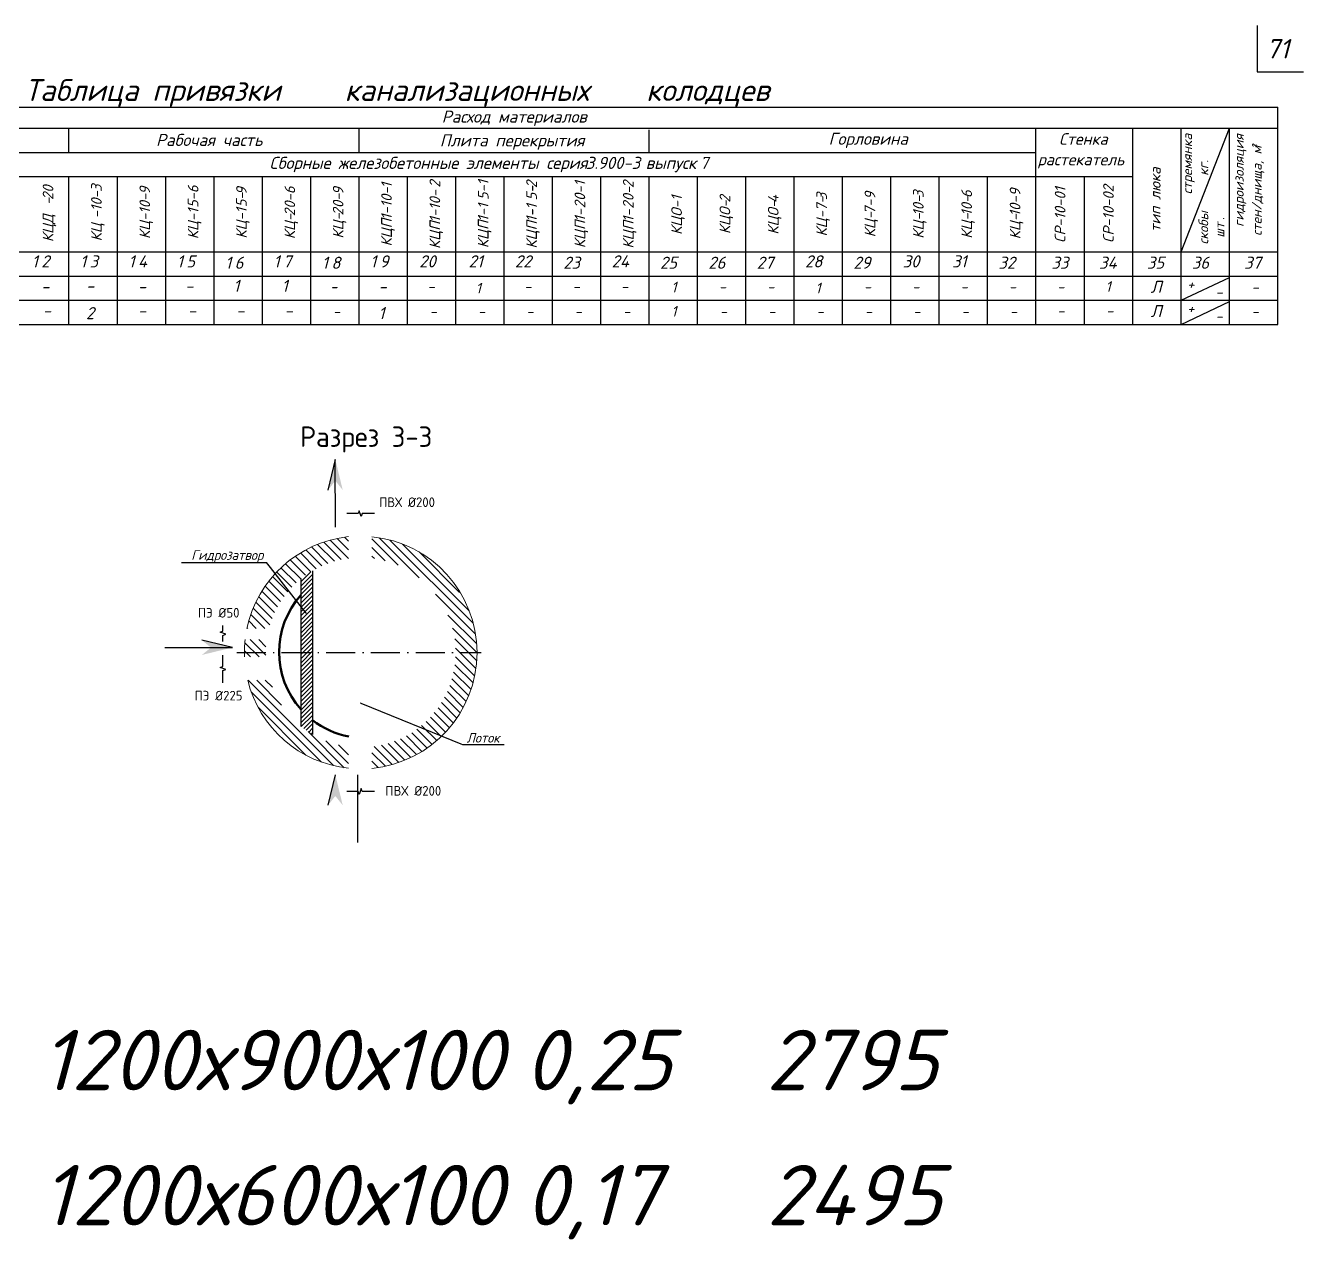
# Model space of a CAD drawing. Header units: millimetres. Extents: x 41890028 to 44740435, y 21258419 to 23626306.
# Drawn here: x 42623483 to 42649913, y 21869995 to 21895099 of the extents above; entities that cross this region are included whole.
import ezdxf
from ezdxf import colors
from ezdxf.entities.mleader import LeaderData, LeaderLine
from ezdxf.math import Vec2, Vec3

# ---------------------------------------------------------------- set-up
doc = ezdxf.new("R2010")
doc.units = ezdxf.units.MM
doc.linetypes.add('ACAD_ISO10W100', pattern=[18.5, 12, -3, 0.5, -3])
doc.layers.add('ВК_Текст', color=7, linetype='Continuous', lineweight=25)
doc.layers.add('Стены', color=250, linetype='Continuous', lineweight=20)
doc.layers.add('Колодец', color=7, linetype='Continuous')
doc.layers.add('ШРИФТЫ', color=7, linetype='Continuous')
doc.styles.add('GOST-2.304_Type-B', font='GOST Common.ttf')
doc.styles.add('GOST-2.304_Type-B_italic', font='GOST Common Italic.ttf')
doc.styles.get("Standard").update_dxf_attribs({"font": 'isocpeui.ttf'})

# ---------------------------------------------------------------- blocks, each defined once
blk = doc.blocks.new('_Dot')
at = {"color": 0, "linetype": 'ByBlock', "lineweight": -2}
blk.add_line((-0.5, 0), (-1, 0), dxfattribs=at)
at = {"color": 0, "linetype": 'ByBlock', "const_width": 0.5}
blk.add_lwpolyline([(-0.25, 0, 1), (0.25, 0, 1)], format="xyb", close=True, dxfattribs=at)

msp = doc.modelspace()

# ---------------------------------------------------------------- hatches: boundary and pattern name
h = msp.add_hatch(color=256)
h.paths.add_polyline_path([(42629889.369, 21886125.781), (42629737.187, 21885493.308), (42629889.817, 21885684.811)])
h.paths.add_polyline_path([(42629889.369, 21886125.781), (42629889.817, 21885684.811), (42630042.836, 21885493.619)])
at = {"linetype": 'Continuous', "lineweight": 9, "ltscale": 0.5}
h = msp.add_hatch(dxfattribs=at)
h.set_pattern_fill('ANSI31', color=250, scale=1000, angle=90)
h.set_pattern_definition([(135, (47429266.2, 16537499.07), (-88.3883476, -88.3883476), [])])
h.paths.add_polyline_path([(42628536.044, 21881559.214), (42628078.696, 21881559.218, 0.315836705), (42630162.682, 21879739.934), (42630162.663, 21880184.335, -0.294664157)])
h.paths.add_polyline_path([(42628469.278, 21882401.815), (42628023.818, 21882401.815, 0.028074243), (42628008.948, 21882132.01), (42628450.656, 21882132.01, -0.034468247)])
h.paths.add_polyline_path([(42628008.948, 21882132.01, 0.009351502), (42628010.729, 21882041.956), (42628452.722, 21882041.956, -0.011468169), (42628450.656, 21882132.01)])
h.paths.add_polyline_path([(42630162.702, 21884079.689), (42630162.702, 21884529.272, 0.325446038), (42628060.07, 21882628.171), (42628514.373, 21882628.2, -0.305718177)])
h.paths.add_polyline_path([(42632378.446, 21882132.01), (42632820.067, 21882132.01, 0.132896944), (42632491.88, 21883344.945), (42632410.786, 21883364.631), (42632471.475, 21883379.234, 0.236672323), (42630645.445, 21884526.418), (42630645.446, 21884082.284, -0.380104719)])
h.paths.add_polyline_path([(42630645.444, 21880181.735), (42630645.44, 21879737.6, 0.386329579), (42632820.067, 21882132.01), (42632378.446, 21882132.01, -0.38010491)])
h = msp.add_hatch(dxfattribs=at)
h.set_pattern_fill('ANSI31', color=250, scale=500, angle=180)
h.set_pattern_definition([(225, (47429266.2, 16537499.065), (44.1941738, -44.1941738), [])])
h.paths.add_polyline_path([(42629182.797, 21882132.01), (42629182.797, 21880952.304, 0.045272395), (42629418.02, 21880734.153), (42629418.02, 21882132.01)])
h.paths.add_polyline_path([(42629182.797, 21880952.304), (42629182.797, 21880602.413, 0.03645545), (42629418.02, 21880439.73), (42629418.02, 21880734.153, -0.045272395)])
h.paths.add_polyline_path([(42629182.797, 21883326.686), (42629182.797, 21882132.01), (42629418.02, 21882132.01), (42629418.02, 21883544.838, 0.045272395)])
h.paths.add_polyline_path([(42629182.797, 21883661.606), (42629182.797, 21883326.686, -0.045272395), (42629418.02, 21883544.838), (42629418.02, 21883824.289, 0.03645545)])
h = msp.add_hatch(color=256)
h.paths.add_polyline_path([(42627760.805, 21882236.182), (42627128.333, 21882388.365), (42627319.835, 21882235.734)])
h.paths.add_polyline_path([(42627760.805, 21882236.182), (42627319.835, 21882235.734), (42627128.643, 21882082.715)])
h = msp.add_hatch(color=256)
h.paths.add_polyline_path([(42629889.369, 21879606.132), (42629737.187, 21878973.66), (42629889.817, 21879165.162)])
h.paths.add_polyline_path([(42629889.369, 21879606.132), (42629889.817, 21879165.162), (42630042.836, 21878973.97)])

# ---------------------------------------------------------------- linework, layer by layer
at = {"linetype": 'Continuous', "lineweight": 30, "ltscale": 0.5}
for p, q in [((42648952.776, 21895099.105), (42648952.776, 21894139.105)), ((42648952.776, 21894139.105), (42649912.776, 21894139.105))]:
    msp.add_line(p, q, dxfattribs=at)
for p, q in [((42611529.723, 21893410.684), (42649381.123, 21893410.684)), ((42649381.123, 21888919.51), (42649381.123, 21893410.684)), ((42620381.123, 21892975.587), (42649381.123, 21892975.587)), ((42624381.123, 21892475.587), (42624381.123, 21892975.587)), ((42630381.123, 21892475.587), (42630381.123, 21892975.587)), ((42636381.123, 21892475.587), (42636381.123, 21892943.136)), ((42644381.123, 21892475.587), (42644381.123, 21892975.587)), ((42646381.123, 21888919.51), (42646381.123, 21892975.587)), ((42647381.123, 21888919.51), (42647381.123, 21892975.587)), ((42648381.123, 21888919.51), (42648381.123, 21892975.587)), ((42621381.123, 21892475.587), (42644381.123, 21892475.587)), ((42644381.123, 21891975.587), (42644381.123, 21892475.587)), ((42649381.123, 21888919.51), (42649381.123, 21892410.684)), ((42621381.123, 21891975.587), (42646381.123, 21891975.587)), ((42624381.123, 21888919.51), (42624381.123, 21891975.587)), ((42625381.123, 21888919.51), (42625381.123, 21891975.587)), ((42626381.123, 21888919.51), (42626381.123, 21891975.587)), ((42627381.123, 21888919.51), (42627381.123, 21891975.587)), ((42628381.123, 21888919.51), (42628381.123, 21891975.587)), ((42629381.123, 21888919.51), (42629381.123, 21891975.587)), ((42630381.123, 21888919.51), (42630381.123, 21891975.587)), ((42631381.123, 21888919.51), (42631381.123, 21891975.587)), ((42632381.123, 21888919.51), (42632381.123, 21891975.587)), ((42633381.123, 21888919.51), (42633381.123, 21891975.587)), ((42634381.123, 21888919.51), (42634381.123, 21891975.587)), ((42635381.123, 21888919.51), (42635381.123, 21891975.587)), ((42636381.123, 21888919.51), (42636381.123, 21891975.587)), ((42637381.123, 21888919.51), (42637381.123, 21891975.587)), ((42638381.123, 21888919.51), (42638381.123, 21891975.587)), ((42639381.123, 21888919.51), (42639381.123, 21891975.587)), ((42640381.123, 21888919.51), (42640381.123, 21891975.587)), ((42641381.123, 21888919.51), (42641381.123, 21891975.587)), ((42642381.123, 21888919.51), (42642381.123, 21891975.587)), ((42643381.123, 21888919.51), (42643381.123, 21891975.587)), ((42644381.123, 21888919.51), (42644381.123, 21891975.587)), ((42645381.123, 21888919.51), (42645381.123, 21891975.587)), ((42648381.123, 21888919.51), (42648381.123, 21891975.587)), ((42649381.123, 21888919.51), (42649381.123, 21891975.587)), ((42646381.123, 21888919.51), (42646381.123, 21891475.587)), ((42624381.123, 21888919.51), (42624381.123, 21890975.587)), ((42625381.123, 21888919.51), (42625381.123, 21890975.587)), ((42626381.123, 21888919.51), (42626381.123, 21890975.587)), ((42627381.123, 21888919.51), (42627381.123, 21890975.587)), ((42628381.123, 21888919.51), (42628381.123, 21890975.587)), ((42629381.123, 21888919.51), (42629381.123, 21890975.587)), ((42630381.123, 21888919.51), (42630381.123, 21890975.587)), ((42631381.123, 21888919.51), (42631381.123, 21890975.587)), ((42632381.123, 21888919.51), (42632381.123, 21890975.587)), ((42633381.123, 21888919.51), (42633381.123, 21890975.587)), ((42634381.123, 21888919.51), (42634381.123, 21890975.587)), ((42635381.123, 21888919.51), (42635381.123, 21890975.587)), ((42636381.123, 21888919.51), (42636381.123, 21890975.587)), ((42637381.123, 21888919.51), (42637381.123, 21890975.587)), ((42638381.123, 21888919.51), (42638381.123, 21890975.587)), ((42639381.123, 21888919.51), (42639381.123, 21890975.587)), ((42640381.123, 21888919.51), (42640381.123, 21890975.587)), ((42641381.123, 21888919.51), (42641381.123, 21890975.587)), ((42642381.123, 21888919.51), (42642381.123, 21890975.587)), ((42643381.123, 21888919.51), (42643381.123, 21890975.587)), ((42611529.723, 21890419.51), (42649381.123, 21890419.51)), ((42611529.723, 21889919.51), (42649381.123, 21889919.51)), ((42647381.123, 21889419.51), (42648381.123, 21889891.472)), ((42611529.723, 21889419.51), (42649381.123, 21889419.51)), ((42612381.123, 21889419.51), (42647381.123, 21889419.51)), ((42647381.123, 21888919.51), (42648381.123, 21889391.472)), ((42611529.723, 21888919.51), (42649381.123, 21888919.51)), ((42629889.369, 21886125.781), (42629737.187, 21885493.308)), ((42629890.791, 21884726.201), (42629889.369, 21886125.781)), ((42627760.805, 21882236.182), (42627128.333, 21882388.365)), ((42626361.225, 21882234.761), (42627760.805, 21882236.182)), ((42629889.369, 21879606.132), (42629737.187, 21878973.66)), ((42630355.785, 21878206.552), (42630354.363, 21879606.132))]:
    msp.add_line(p, q)
at = {"ltscale": 0.01}
msp.add_line((42647381.123, 21890419.51), (42648381.123, 21892975.587), dxfattribs=at)
at = {"linetype": 'Continuous', "lineweight": -2, "ltscale": 0.5}
for p, q in [((42629418.02, 21883824.289), (42629418.02, 21880439.73)), ((42629182.797, 21880602.413), (42629182.797, 21883661.606))]:
    msp.add_line(p, q, dxfattribs=at)
at = {"linetype": 'Continuous', "lineweight": 13, "ltscale": 0.5}
for centre, radius, start, end in [((42630417.091, 21882134.602), 2408.144, 96.0638547, 168.1729476), ((42630414.551, 21882132.01), 2405.516, 275.507915, 84.4919833), ((42630417.091, 21882134.602), 2408.144, 173.6292176, 182.2048148), ((42630417.091, 21882134.602), 2408.144, 193.8235443, 263.935661)]:
    msp.add_arc(centre, radius, start, end, dxfattribs=at)
at = {"lineweight": 50}
for start, end in [(138.0279675, 221.9720325), (232.3406211, 259.1447233)]:
    msp.add_arc((42630502.601, 21882139.495), 1775.191, start, end, dxfattribs=at)
at = {"layer": 'ВК_Текст', "linetype": 'Continuous'}
for points in [[(42630699.845, 21885005.532), (42630446.163, 21885005.532), (42630424.365, 21884945.642), (42630380.768, 21885065.423), (42630358.969, 21885005.532), (42630128.375, 21885005.532)], [(42627565.607, 21882361.628), (42627565.607, 21882488.469), (42627625.497, 21882510.267), (42627505.716, 21882553.864), (42627565.607, 21882575.662), (42627565.607, 21882690.96)], [(42627565.091, 21881504.813), (42627565.091, 21881758.495), (42627624.981, 21881780.294), (42627505.2, 21881823.891), (42627565.091, 21881845.689), (42627565.091, 21882076.283)], [(42630699.845, 21879258.487), (42630446.163, 21879258.487), (42630424.365, 21879318.378), (42630380.768, 21879198.597), (42630358.969, 21879258.487), (42630128.375, 21879258.487)]]:
    msp.add_lwpolyline(points, dxfattribs=at)
at = {"layer": 'Колодец', "linetype": 'ACAD_ISO10W100', "ltscale": 50}
msp.add_line((42627851.734, 21882132.01), (42632905.584, 21882132.01), dxfattribs=at)

# ---------------------------------------------------------------- texts
at = {"color": 7, "lineweight": 13}
msp.add_text('71', height=400, dxfattribs=at).set_placement((42649136.868, 21894419.608))
at = {"linetype": 'ByBlock'}
for s, height, p in [('Таблица привязки ', 450, (42623460.755, 21893540.517)), ('канализационных ', 450, (42630082.184, 21893540.517)), ('колодцев', 450, (42636317.898, 21893540.517)), ('Расход материалов', 250, (42632090.924, 21893090.896)), ('Рабочая часть', 250, (42626182.339, 21892608.717)), ('Плита перекрытия', 250, (42632051.322, 21892600.422)), ('Горловина', 250, (42640091.741, 21892633.494)), ('Стенка ', 240, (42644858.709, 21892633.494)), ('Сборные железобетонные элементы серия ', 250, (42628528.517, 21892133.494)), ('3.900-3 ', 250, (42635070.852, 21892133.494)), ('выпуск ', 250, (42636308.588, 21892133.494)), ('7', 250, (42637429.901, 21892133.494)), ('растекатель', 240, (42644414.956, 21892208.882))]:
    msp.add_text(s, height=height, dxfattribs=at).set_placement(p)
for s, height, p in [('стремянка', 200, (42647610.239, 21891610.662)), ('гидроизоляция', 200, (42648678.319, 21890935.86)), ('стен/днища, м', 200, (42649049.747, 21890750.274)), ('²', 200, (42649049.747, 21892534.625)), ('тип люка', 220, (42646957.95, 21890830.908)), ('кг', 200, (42647943.572, 21891993.049)), ('.', 200, (42647943.572, 21892259.852)), ('1', 220, (42631058.437, 21891737.364)), ('2', 220, (42632058.437, 21891745.828)), ('-1', 220, (42633058.437, 21891643.767)), ('2', 220, (42634058.437, 21891737.364)), ('0-1', 220, (42635058.437, 21891472.839)), ('2', 220, (42636058.437, 21891737.364)), ('9', 220, (42626058.437, 21891604.936)), ('-10-', 220, (42626058.437, 21891058.388)), ('-6', 220, (42627058.437, 21891481.715)), ('9', 220, (42628058.437, 21891596.472)), ('-', 220, (42628058.437, 21891494.126)), ('0-6', 220, (42629058.437, 21891310.788)), ('9', 220, (42630058.437, 21891596.472)), ('0-', 220, (42630058.437, 21891323.198)), ('-10-', 220, (42631058.437, 21891190.816)), ('1-10-', 220, (42632058.437, 21891028.352)), ('5', 220, (42633058.437, 21891489.767)), ('5', 220, (42634058.437, 21891481.018)), ('-', 220, (42634058.437, 21891635.018)), ('0-', 220, (42636058.437, 21891464.09)), ('1', 220, (42637058.437, 21891472.839)), ('2', 220, (42638057.536, 21891438.263)), ('3', 220, (42640057.536, 21891486.9)), ('7-9', 220, (42641057.536, 21891196.263)), ('3', 220, (42642057.536, 21891533.437)), ('6', 220, (42643057.536, 21891533.437)), ('-9', 220, (42644058.437, 21891418.379)), ('CР-10-01', 220, (42644989.87, 21890598.436)), ('CР-10-02', 220, (42645989.87, 21890598.436)), ('5', 220, (42627058.437, 21891327.715)), ('5', 220, (42628058.437, 21891340.126)), ('-1', 220, (42628058.437, 21891066.852)), ('2', 220, (42630058.437, 21891169.198)), ('1-1', 220, (42633058.437, 21891045.565)), ('1-1', 220, (42634058.437, 21891036.816)), ('2', 220, (42635058.437, 21891318.839)), ('2', 220, (42636058.437, 21891310.09)), ('КЦО', 220, (42637058.437, 21890768.839)), ('-', 220, (42637058.437, 21891318.839)), ('КЦО', 220, (42638057.536, 21890785.917)), ('-', 220, (42638057.536, 21891335.917)), ('КЦО', 220, (42639057.536, 21890774.917)), ('4', 220, (42639057.536, 21891427.263)), ('-', 220, (42639057.536, 21891324.917)), ('-7-', 220, (42640057.536, 21891111.28)), ('10', 220, (42642057.536, 21891167.09)), ('-', 220, (42642057.536, 21891431.09)), ('10', 220, (42643057.536, 21891167.09)), ('-', 220, (42643057.536, 21891431.09)), ('10', 220, (42644058.437, 21891154.379)), ('КЦ', 220, (42626058.437, 21890684.388)), ('-1', 220, (42627058.437, 21891054.441)), ('КЦ', 220, (42628058.437, 21890692.852)), ('2', 220, (42629058.437, 21891156.788)), ('-', 220, (42629058.437, 21891054.441)), ('КЦ', 220, (42630058.437, 21890692.852)), ('-', 220, (42630058.437, 21891066.852)), ('КЦП', 220, (42631058.437, 21890530.816)), ('1', 220, (42631058.437, 21891080.816)), ('КЦП', 220, (42632058.437, 21890478.352)), ('КЦП', 220, (42633058.437, 21890495.565)), ('КЦП', 220, (42634058.437, 21890486.816)), ('КЦП', 220, (42635058.437, 21890495.565)), ('1-', 220, (42635058.437, 21891045.565)), ('КЦП', 220, (42636058.437, 21890486.816)), ('1-', 220, (42636058.437, 21891036.816)), ('КЦ', 220, (42640057.536, 21890737.28)), ('КЦ', 220, (42641057.536, 21890719.917)), ('-', 220, (42641057.536, 21891093.917)), ('КЦ', 220, (42642057.536, 21890690.744)), ('-', 220, (42642057.536, 21891064.744)), ('КЦ', 220, (42643057.536, 21890690.744)), ('-', 220, (42643057.536, 21891064.744)), ('-', 220, (42644058.437, 21891052.033)), ('скобы', 200, (42647943.481, 21890572.947)), ('.', 200, (42648276.815, 21891072.947)), ('КЦ', 220, (42627058.437, 21890680.441)), ('КЦ', 220, (42629058.437, 21890680.441)), ('КЦ', 220, (42644058.437, 21890678.033)), ('шт', 200, (42648276.815, 21890712.947))]:
    msp.add_text(s, height=height, rotation=90, dxfattribs=at).set_placement(p)
for s, p in [('20', (42624057.536, 21891492.835)), ('3', (42625058.437, 21891659.936)), ('-10-', (42625058.437, 21891113.388)), ('-', (42624057.536, 21891390.489)), ('КЦД', (42624057.536, 21890620.489)), ('КЦ', (42625058.437, 21890636.721))]:
    msp.add_text(s, height=220, rotation=90).set_placement(p)
for s, height, p in [('1', 250, (42623612.871, 21890096.573)), ('2', 250, (42623807.107, 21890096.573)), ('1', 250, (42624612.871, 21890096.573)), ('3', 250, (42624807.107, 21890096.573)), ('1', 250, (42625612.871, 21890096.573)), ('4', 250, (42625807.107, 21890096.573)), ('1', 250, (42626612.871, 21890096.573)), ('5', 250, (42626807.107, 21890096.573)), ('1', 250, (42627612.871, 21890068.534)), ('6', 250, (42627807.107, 21890068.534)), ('1', 250, (42628612.871, 21890096.573)), ('7', 250, (42628807.107, 21890096.573)), ('1', 250, (42629612.871, 21890068.534)), ('8', 250, (42629807.107, 21890068.534)), ('1', 250, (42630612.871, 21890096.573)), ('9', 250, (42630807.107, 21890096.573)), ('20', 250, (42631624.837, 21890097.596)), ('21', 250, (42632645.67, 21890097.596)), ('22', 250, (42633604.004, 21890097.596)), ('23', 250, (42634604.004, 21890069.557)), ('24', 250, (42635604.004, 21890097.596)), ('25', 250, (42636604.004, 21890069.557)), ('26', 250, (42637604.004, 21890069.557)), ('27', 250, (42638604.004, 21890069.557)), ('28', 250, (42639604.004, 21890097.596)), ('29', 250, (42640604.004, 21890069.557)), ('30', 250, (42641624.837, 21890097.596)), ('31', 250, (42642645.67, 21890097.596)), ('32', 250, (42643604.004, 21890069.557)), ('33', 250, (42644700.179, 21890069.557)), ('34', 250, (42645685.087, 21890069.557)), ('35', 250, (42646673.734, 21890069.557)), ('36', 250, (42647604.004, 21890069.557)), ('37', 250, (42648685.692, 21890069.557)), ('1', 250, (42627781.311, 21889591.274)), ('1', 250, (42628781.311, 21889591.274)), ('1', 220, (42632793.177, 21889558.714)), ('1', 220, (42636837.942, 21889580.616)), ('1', 220, (42639818.189, 21889561.422)), ('1', 220, (42645818.189, 21889590.958)), ('Л', 250, (42646753.43, 21889570.441)), ('+', 220, (42647506.527, 21889641.479)), ('-', 250, (42623803.551, 21889578.898)), ('-', 250, (42624732.523, 21889593.141)), ('-', 250, (42625805.553, 21889580.616)), ('-', 250, (42626781.311, 21889591.274)), ('-', 220, (42629781.311, 21889591.274)), ('-', 250, (42630782.587, 21889578.426)), ('-', 220, (42631793.177, 21889593.763)), ('-', 220, (42633793.177, 21889593.763)), ('-', 220, (42634793.177, 21889593.763)), ('-', 220, (42635793.177, 21889593.763)), ('-', 220, (42637818.189, 21889590.958)), ('-', 220, (42638818.189, 21889590.958)), ('-', 220, (42640818.189, 21889590.958)), ('-', 220, (42641818.189, 21889590.958)), ('-', 220, (42642818.189, 21889590.958)), ('-', 220, (42643818.189, 21889590.958)), ('-', 220, (42644818.189, 21889590.958)), ('-', 220, (42648089.669, 21889479.294)), ('-', 220, (42648837.942, 21889580.616)), ('2', 250, (42624732.523, 21889026.819)), ('1', 250, (42630782.587, 21889026.819)), ('1', 220, (42636837.942, 21889080.616)), ('Л', 250, (42646753.43, 21889070.441)), ('+', 220, (42647506.527, 21889141.479)), ('-', 250, (42623837.942, 21889080.616)), ('-', 250, (42625805.553, 21889080.616)), ('-', 250, (42626837.942, 21889080.616)), ('-', 250, (42627837.942, 21889080.616)), ('-', 250, (42628837.942, 21889080.616)), ('-', 220, (42629837.942, 21889080.616)), ('-', 220, (42631837.942, 21889080.616)), ('-', 220, (42632837.942, 21889080.616)), ('-', 220, (42633837.942, 21889080.616)), ('-', 220, (42634837.942, 21889080.616)), ('-', 220, (42635837.942, 21889080.616)), ('-', 220, (42637837.942, 21889080.616)), ('-', 220, (42638837.942, 21889080.616)), ('-', 220, (42639837.942, 21889080.616)), ('-', 220, (42640837.942, 21889080.616)), ('-', 220, (42641837.942, 21889080.616)), ('-', 220, (42642837.942, 21889080.616)), ('-', 220, (42643837.942, 21889080.616)), ('-', 220, (42644818.189, 21889090.958)), ('-', 220, (42645828.581, 21889090.958)), ('-', 220, (42648089.669, 21888979.294)), ('-', 220, (42648837.942, 21889080.616))]:
    msp.add_text(s, height=height).set_placement(p)
at = {"char_height": 1250, "attachment_point": 1}
for s, insert, width in [('СР 12-01^I1200х900х100^I0,25^I2795', (42613800.472, 21874330.51), 35277.41477), ('СР 12-03^I1200х600х100^I0,17^I2495', (42613809.892, 21871536.469), 35412.64205)]:
    msp.add_mtext(s, dxfattribs=dict(at, insert=insert, width=width))
at = {"layer": 'Стены', "linetype": 'ACAD_ISO10W100', "insert": (42630527.16, 21886539.172), "char_height": 422.4, "width": 9960.12564, "attachment_point": 5, "style": 'GOST-2.304_Type-B'}
msp.add_mtext('Разрез 3-3', dxfattribs=at)
at = {"layer": 'ШРИФТЫ', "lineweight": 5, "style": 'GOST-2.304_Type-B'}
for s, p in [('ПВХ %%C200', (42630795.676, 21885140.631)), ('ПЭ %%C50', (42627045.141, 21882855.249)), ('ПЭ %%C225', (42626977.614, 21881140.919)), ('ПВХ %%C200', (42630924.404, 21879172.491))]:
    msp.add_text(s, height=200, dxfattribs=at).set_placement(p)

# ---------------------------------------------------------------- next in the draw order: leaders
at = {"layer": 'ШРИФТЫ', "linetype": 'Continuous'}
ml = msp.add_multileader_mtext('Standard', dxfattribs=at)
ml.set_content('Гидрозатвор', color=256, style='GOST-2.304_Type-B_italic')
ml.set_leader_properties()
ml.set_arrow_properties(name='DOT')
ml.build(insert=Vec2(0, 0))
ml.multileader.update_dxf_attribs({"text_left_attachment_type": 6, "text_right_attachment_type": 6, "dogleg_length": 0.36, "arrow_head_size": 12})
ctx = ml.context
ctx.base_point, ctx.char_height, ctx.arrow_head_size, ctx.landing_gap_size, ctx.plane_origin = Vec3(42626839.406, 21883989.149), 200, 12, 0.9, Vec3(42626638.01, 21887180.074)
ctx.left_attachment, ctx.right_attachment, ctx.text_align_type = 6, 6, 1
notes = []
notes.append((ctx, [(1, (1, 1, 0), (42628471.415, 21883989.149), (-1, 0), 0.36, [(0, [(42629296.2, 21882940.119)], 0, [])])]))
ctx.mtext.insert, ctx.mtext.alignment, ctx.mtext.flow_direction = Vec3(42627655.23, 21884249.149), 2, 5
ctx.mtext.has_bg_fill, ctx.mtext.bg_color, ctx.mtext.bg_scale_factor, ctx.mtext.bg_transparency, ctx.mtext.use_window_bg_color = 1, -1027028792, 1.5, 0, 1
ml = msp.add_multileader_mtext('Standard', dxfattribs=at)
ml.set_content('Лоток', color=256, style='GOST-2.304_Type-B_italic')
ml.set_leader_properties()
ml.set_arrow_properties(name='DOT')
ml.build(insert=Vec2(0, 0))
ml.multileader.update_dxf_attribs({"text_left_attachment_type": 6, "text_right_attachment_type": 6, "dogleg_length": 0.36, "arrow_head_size": 12})
ctx = ml.context
ctx.base_point, ctx.char_height, ctx.arrow_head_size, ctx.landing_gap_size, ctx.plane_origin = Vec3(42632556.107, 21880229.705), 200, 12, 0.9, Vec3(42632354.71, 21883420.63)
ctx.left_attachment, ctx.right_attachment, ctx.text_align_type = 6, 6, 1
notes.append((ctx, [(0, (1, 1, 0), (42632520.107, 21880229.705), (1, 0), 36, [(0, [(42630404.069, 21881091.516)], 0, [])])]))
ctx.mtext.insert, ctx.mtext.alignment, ctx.mtext.flow_direction = Vec3(42632945.491, 21880469.705), 2, 5
ctx.mtext.has_bg_fill, ctx.mtext.bg_color, ctx.mtext.bg_scale_factor, ctx.mtext.bg_transparency, ctx.mtext.use_window_bg_color = 1, -1027028792, 1.5, 0, 1
for ctx, leaders in notes:
    for number, flags, end, landing, length, lines in leaders:
        leader = LeaderData()
        leader.index, (leader.has_last_leader_line, leader.has_dogleg_vector, leader.attachment_direction) = number, flags
        leader.last_leader_point, leader.dogleg_vector, leader.dogleg_length = Vec3(end), Vec3(landing), length
        for number, points, colour, breaks in lines:
            line = LeaderLine()
            line.index, line.vertices, line.color, line.breaks = number, Vec3.list(points), colors.encode_raw_color(colour), breaks
            leader.lines.append(line)
        ctx.leaders.append(leader)

doc.saveas('drawing.dxf')
